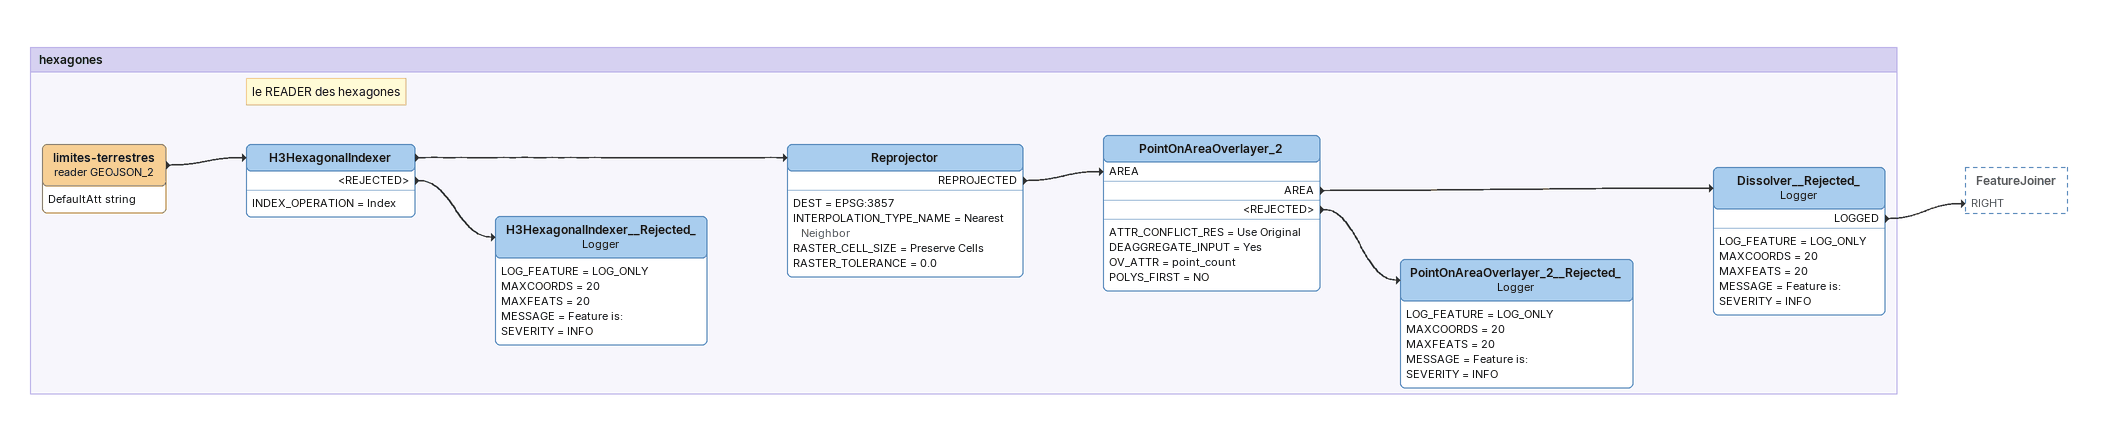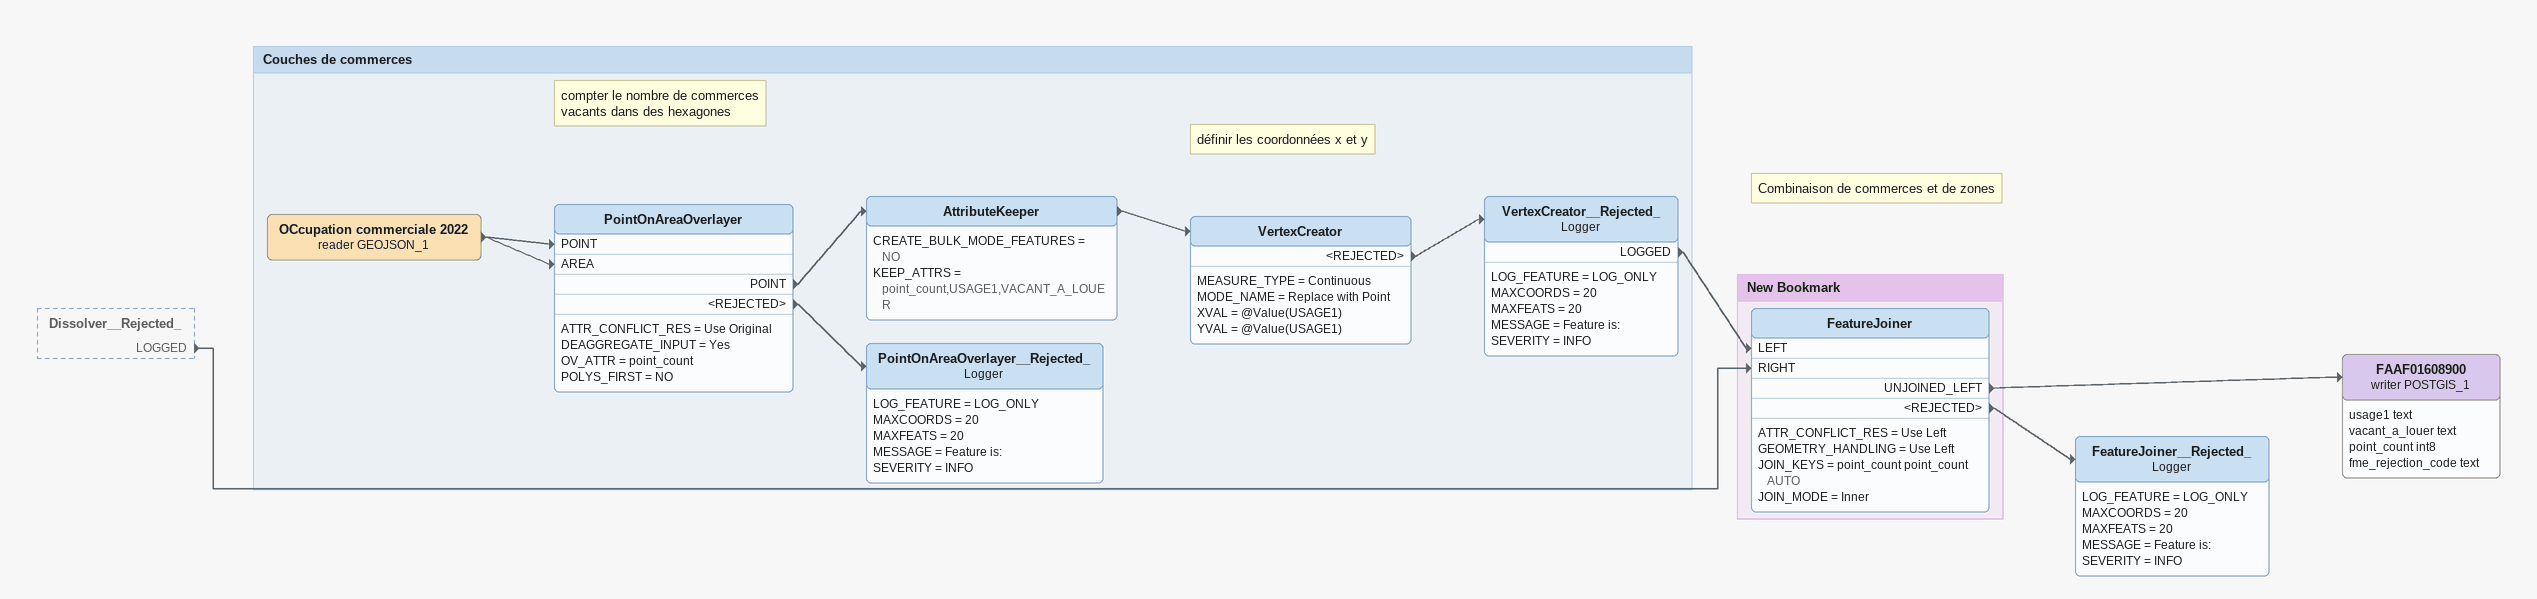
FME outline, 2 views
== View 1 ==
Bookmark: hexagones
limites-terrestres (reader GEOJSON_2)
    attributes: DefaultAtt string
    -> H3HexagonalIndexer
Note: le READER des hexagones
H3HexagonalIndexer
    INDEX_OPERATION = Index
    -> Reprojector
    <REJECTED> -> H3HexagonalIndexer__Rejected_
Reprojector
    DEST = EPSG:3857
    INTERPOLATION_TYPE_NAME = Nearest Neighbor
    RASTER_CELL_SIZE = Preserve Cells
    RASTER_TOLERANCE = 0.0
    REPROJECTED -> PointOnAreaOverlayer_2 [AREA]
PointOnAreaOverlayer_2
    ATTR_CONFLICT_RES = Use Original
    DEAGGREGATE_INPUT = Yes
    OV_ATTR = point_count
    POLYS_FIRST = NO
    AREA -> Dissolver__Rejected_
    <REJECTED> -> PointOnAreaOverlayer_2__Rejected_
Dissolver__Rejected_: Logger
    LOG_FEATURE = LOG_ONLY
    MAXCOORDS = 20
    MAXFEATS = 20
    MESSAGE = Feature is:
    SEVERITY = INFO
    LOGGED -> FeatureJoiner [RIGHT]
PointOnAreaOverlayer_2__Rejected_: Logger
    LOG_FEATURE = LOG_ONLY
    MAXCOORDS = 20
    MAXFEATS = 20
    MESSAGE = Feature is:
    SEVERITY = INFO
H3HexagonalIndexer__Rejected_: Logger
    LOG_FEATURE = LOG_ONLY
    MAXCOORDS = 20
    MAXFEATS = 20
    MESSAGE = Feature is:
    SEVERITY = INFO

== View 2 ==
Dissolver__Rejected_ [outside]
    LOGGED -> FeatureJoiner [RIGHT]
FAAF01608900 (writer POSTGIS_1)
    attributes: usage1 text, vacant_a_louer text, point_count int8, fme_rejection_code text
Note: Combinaison de commerces et de zones
FeatureJoiner__Rejected_: Logger
    LOG_FEATURE = LOG_ONLY
    MAXCOORDS = 20
    MAXFEATS = 20
    MESSAGE = Feature is:
    SEVERITY = INFO

Bookmark: Couches de commerces
OCcupation commerciale 2022 (reader GEOJSON_1)
    -> PointOnAreaOverlayer [POINT]
    -> PointOnAreaOverlayer [AREA]
Note: compter le nombre de commerces vacants dans des hexagones
PointOnAreaOverlayer
    ATTR_CONFLICT_RES = Use Original
    DEAGGREGATE_INPUT = Yes
    OV_ATTR = point_count
    POLYS_FIRST = NO
    POINT -> AttributeKeeper
    <REJECTED> -> PointOnAreaOverlayer__Rejected_
AttributeKeeper
    CREATE_BULK_MODE_FEATURES = NO
    KEEP_ATTRS = point_count,USAGE1,VACANT_A_LOUER
    -> VertexCreator
Note: définir les coordonnées x et y
VertexCreator
    MEASURE_TYPE = Continuous
    MODE_NAME = Replace with Point
    XVAL = @Value(USAGE1)
    YVAL = @Value(USAGE1)
    <REJECTED> -> VertexCreator__Rejected_
VertexCreator__Rejected_: Logger
    LOG_FEATURE = LOG_ONLY
    MAXCOORDS = 20
    MAXFEATS = 20
    MESSAGE = Feature is:
    SEVERITY = INFO
    LOGGED -> FeatureJoiner [LEFT]
PointOnAreaOverlayer__Rejected_: Logger
    LOG_FEATURE = LOG_ONLY
    MAXCOORDS = 20
    MAXFEATS = 20
    MESSAGE = Feature is:
    SEVERITY = INFO

Bookmark: New Bookmark
FeatureJoiner
    ATTR_CONFLICT_RES = Use Left
    GEOMETRY_HANDLING = Use Left
    JOIN_KEYS = point_count point_count AUTO
    JOIN_MODE = Inner
    UNJOINED_LEFT -> FAAF01608900 (writer POSTGIS_1)
    <REJECTED> -> FeatureJoiner__Rejected_
